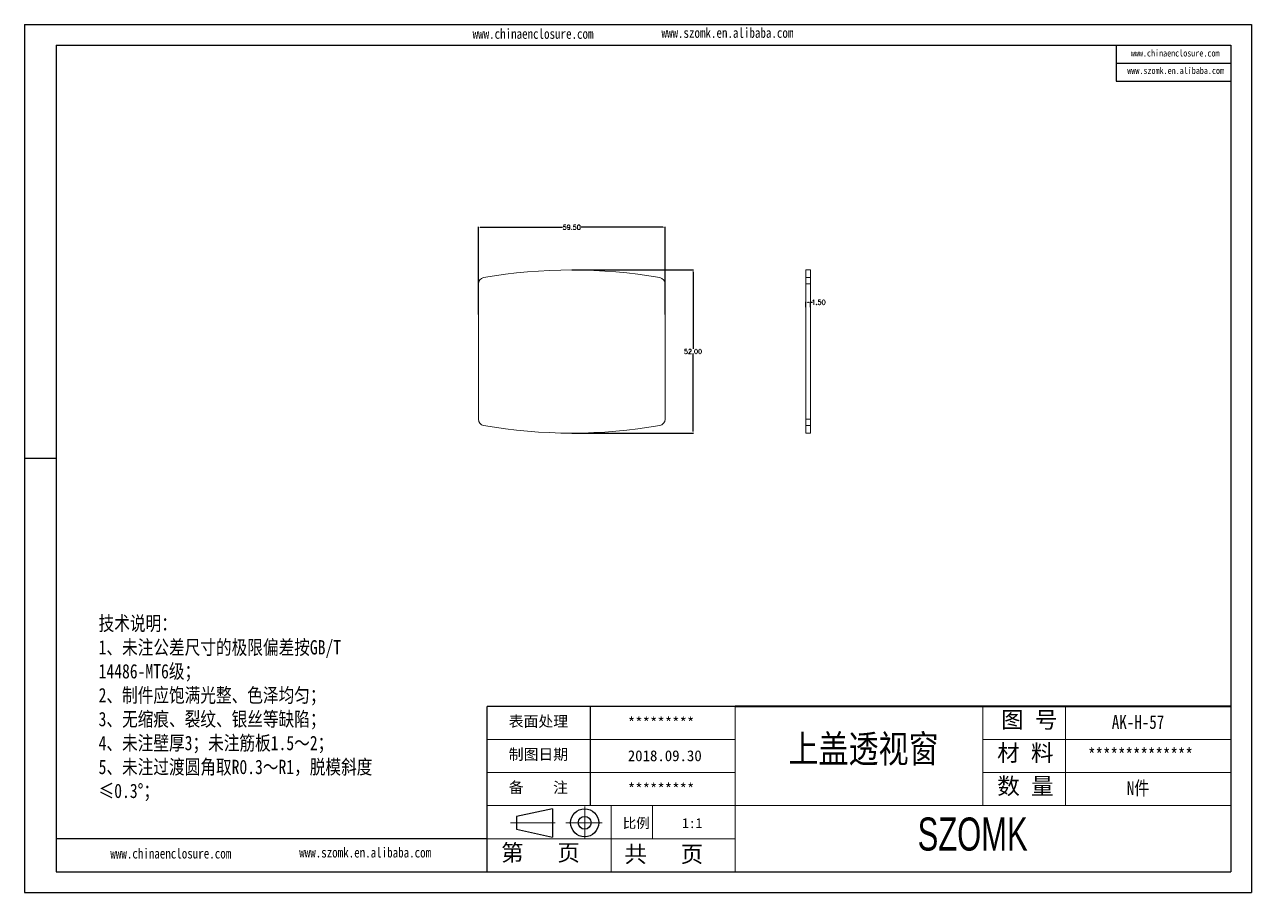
# Model space of a CAD drawing. Header units: inches. Extents: x 1218 to 3351, y 665 to 1060.
# Drawn here: x 2474 to 2865.1, y 664.7 to 941.3 of the extents above; entities that cross this region are included whole.
import ezdxf

# ---------------------------------------------------------------- set-up
doc = ezdxf.new("R2010")
doc.units = ezdxf.units.IN
doc.linetypes.add('CENTER2', pattern=[28.575, 19.05, -3.175, 3.175, -3.175])
doc.layers.add('文字', color=81, linetype='Continuous')
for name, color, linetype, lineweight in [('粗实线', 7, 'Continuous', 30), ('细实线', 3, 'Continuous', 9), ('细点划线', 2, 'CENTER2', 9)]:
    doc.layers.add(name, color=color, linetype=linetype, lineweight=lineweight)
doc.styles.get("Standard").update_dxf_attribs({"font": 'txt', "bigfont": 'gbcbig.shx'})
doc.styles.add('宋体', font='', dxfattribs={"width": 0.8, "height": 3.5})
doc.styles.add('长仿宋', font='', dxfattribs={"width": 0.7, "height": 4})
doc.styles.get('宋体').set_extended_font_data('SimSun')
doc.styles.get('长仿宋').set_extended_font_data('SimSun')
doc.dimstyles.new('2', dxfattribs={"dimtxt": 1.5, "dimasz": 0.6, "dimexe": 0.18, "dimexo": 0.0625, "dimgap": 0.09, "dimtad": 0, "dimtih": 1, "dimtoh": 1, "dimzin": 0, "dimdsep": 46, "dimtxsty": 'Standard', "dimcen": 0, "dimadec": 0, "dimazin": 2, "dimtfac": 1, "dimtofl": 0, "dimtmove": 0, "dimatfit": 3, "dimfxl": 1, "dimtolj": 1, "dimtzin": 0, "dimarcsym": 0})

# ---------------------------------------------------------------- blocks, each defined once
blk = doc.blocks.new('*D208')
at = {"color": 0, "lineweight": -2}
for p, q in [((2618.67, 848.89), (2618.67, 876.85)), ((2619.27, 876.67), (2645.45, 876.67)), ((2677.57, 876.67), (2651.38, 876.67)), ((2678.17, 848.89), (2678.17, 876.85))]:
    blk.add_line(p, q, dxfattribs=at)
at = {"color": 0}
for points in [[(2619.27, 876.77), (2619.27, 876.57), (2618.67, 876.67)], [(2677.57, 876.77), (2677.57, 876.57), (2678.17, 876.67)]]:
    blk.add_solid(points, dxfattribs=at)
at = {"layer": 'Defpoints', "color": 0}
for p in [(2678.17, 876.67), (2618.67, 848.83), (2678.17, 848.83)]:
    blk.add_point(p, dxfattribs=at)
at = {"color": 0, "insert": (2648.42, 876.67), "char_height": 1.5, "attachment_point": 5}
blk.add_mtext('\\A1;59.50', dxfattribs=at)
blk = doc.blocks.new('*D209')
at = {"color": 0, "lineweight": -2}
for p, q in [((2648.48, 863.07), (2687.26, 863.07)), ((2687.08, 862.47), (2687.08, 837.91)), ((2687.08, 811.67), (2687.08, 836.23)), ((2648.48, 811.07), (2687.26, 811.07))]:
    blk.add_line(p, q, dxfattribs=at)
at = {"color": 0}
for points in [[(2686.98, 862.47), (2687.18, 862.47), (2687.08, 863.07)], [(2686.98, 811.67), (2687.18, 811.67), (2687.08, 811.07)]]:
    blk.add_solid(points, dxfattribs=at)
at = {"layer": 'Defpoints', "color": 0}
for p in [(2648.42, 863.07), (2648.42, 811.07), (2687.08, 811.07)]:
    blk.add_point(p, dxfattribs=at)
at = {"color": 0, "insert": (2687.08, 837.07), "char_height": 1.5, "attachment_point": 5}
blk.add_mtext('\\A1;52.00', dxfattribs=at)
blk = doc.blocks.new('*D210')
at = {"color": 0, "lineweight": -2}
for p, q in [((2723.03, 851.25), (2723.03, 852.93)), ((2723.63, 852.75), (2723.93, 852.75)), ((2724.53, 851.25), (2724.53, 852.93)), ((2724.53, 852.75), (2725.13, 852.75))]:
    blk.add_line(p, q, dxfattribs=at)
at = {"color": 0}
for points in [[(2723.63, 852.85), (2723.63, 852.65), (2723.03, 852.75)], [(2723.93, 852.85), (2723.93, 852.65), (2724.53, 852.75)]]:
    blk.add_solid(points, dxfattribs=at)
at = {"layer": 'Defpoints', "color": 0}
for p in [(2724.53, 852.75), (2723.03, 851.19), (2724.53, 851.19)]:
    blk.add_point(p, dxfattribs=at)
at = {"color": 0, "insert": (2727.09, 852.75), "char_height": 1.5, "attachment_point": 5}
blk.add_mtext('\\A1;1.50', dxfattribs=at)

msp = doc.modelspace()

# ---------------------------------------------------------------- linework, layer by layer
for p, q in [((2473.99, 941.252), (2865.085, 941.252)), ((2473.99, 941.252), (2473.99, 664.72)), ((2865.085, 941.252), (2865.085, 664.72)), ((2484.11, 934.668), (2858.501, 934.668)), ((2484.11, 934.668), (2484.11, 671.304)), ((2821.923, 934.668), (2821.923, 923.237)), ((2858.501, 934.668), (2858.501, 671.304)), ((2821.923, 928.953), (2858.501, 928.953)), ((2821.923, 923.237), (2858.501, 923.237)), ((2484.11, 802.986), (2473.99, 802.986)), ((2473.99, 792.744), (2473.99, 664.72)), ((2700.483, 723.977), (2621.474, 723.977)), ((2621.474, 671.304), (2621.474, 723.977)), ((2654.394, 692.373), (2654.394, 723.977)), ((2621.474, 681.839), (2484.11, 681.839)), ((2484.11, 671.304), (2858.501, 671.304)), ((2473.99, 664.72), (2865.085, 664.72)), ((2473.99, 664.72), (2655.052, 664.72))]:
    msp.add_line(p, q)
at = {"color": 7, "linetype": 'Continuous', "lineweight": 15}
for p, q in [((2724.527, 863.066), (2723.027, 863.066)), ((2723.027, 860.615), (2723.027, 863.066)), ((2723.027, 860.615), (2724.527, 860.615)), ((2723.027, 858.645), (2723.027, 860.615)), ((2724.527, 860.615), (2724.527, 863.066)), ((2724.527, 860.615), (2724.527, 858.645)), ((2618.666, 858.645), (2618.666, 815.486)), ((2678.166, 815.486), (2678.166, 858.645)), ((2723.027, 858.645), (2723.027, 815.486)), ((2724.527, 858.645), (2723.027, 858.645)), ((2724.527, 858.645), (2724.527, 815.486)), ((2723.027, 815.486), (2724.527, 815.486)), ((2723.027, 813.516), (2723.027, 815.486)), ((2724.527, 813.516), (2723.027, 813.516)), ((2723.027, 813.516), (2723.027, 811.066)), ((2724.527, 815.486), (2724.527, 813.516)), ((2724.527, 813.516), (2724.527, 811.066)), ((2723.027, 811.066), (2724.527, 811.066))]:
    msp.add_line(p, q, dxfattribs=at)
for centre, radius, start, end in [((2620.666, 858.645), 2, 99.96915, 180), ((2648.416, 700.77), 162.295, 80.03085, 99.96915), ((2676.166, 858.645), 2, 0, 80.03085), ((2620.666, 815.486), 2, 180, 260.03085), ((2648.416, 973.361), 162.295, 260.03085, 279.96915), ((2676.166, 815.486), 2, 279.96915, 0)]:
    msp.add_arc(centre, radius, start, end, dxfattribs=at)
at = {"layer": '粗实线', "color": 7, "lineweight": 40}
msp.add_line((2858.501, 723.977), (2700.483, 723.977), dxfattribs=at)
at = {"layer": '粗实线', "color": 7}
for p, q in [((2642.294, 691.388), (2630.783, 688.948)), ((2630.783, 688.948), (2630.783, 684.877)), ((2642.294, 691.388), (2642.294, 682.367)), ((2630.783, 684.877), (2642.294, 682.367))]:
    msp.add_line(p, q, dxfattribs=at)
for radius in [4.475, 2.035]:
    msp.add_circle((2652.538, 686.913), radius, dxfattribs=at)
at = {"layer": '细实线', "color": 7}
for p, q in [((2700.483, 723.977), (2700.483, 671.304)), ((2779.492, 723.977), (2779.492, 692.373)), ((2805.828, 723.977), (2805.828, 692.595)), ((2700.483, 713.442), (2621.474, 713.442)), ((2858.501, 713.442), (2779.492, 713.442)), ((2700.483, 702.908), (2621.474, 702.908)), ((2858.501, 702.908), (2779.492, 702.908)), ((2858.501, 692.373), (2621.474, 692.373)), ((2660.978, 692.373), (2660.978, 671.304)), ((2674.146, 692.373), (2674.146, 681.839)), ((2700.483, 681.839), (2621.474, 681.839))]:
    msp.add_line(p, q, dxfattribs=at)
at = {"layer": '细点划线', "color": 7}
for p, q in [((2652.538, 692.064), (2652.538, 681.839)), ((2628.948, 686.913), (2643.175, 686.913)), ((2646.553, 686.913), (2658.119, 686.913))]:
    msp.add_line(p, q, dxfattribs=at)

# ---------------------------------------------------------------- texts
at = {"width": 1969.02996, "attachment_point": 1}
for s, insert, char_height in [('{\\fSimHei|b0|i0|c134|p49;表面处理}', (2628.344, 720.987), 3.46447), ('{\\fSimHei|b0|i0|c134|p49;*********}', (2666.289, 720.542), 3.46447), ('{\\fSimHei|b0|i0|c134|p49;制图日期}', (2628.344, 710.453), 3.46447), ('{\\fSimHei|b0|i0|c134|p49;2018.\\fSimHei|b0|i0|c0|p49;09\\fSimHei|b0|i0|c134|p49;.\\fSimHei|b0|i0|c0|p49;30}', (2666.289, 710.007), 3.464466), ('{\\fSimHei|b0|i0|c134|p49;备    注}', (2628.344, 699.918), 3.46447), ('{\\fSimHei|b0|i0|c134|p49;*********}', (2666.289, 699.473), 3.46447)]:
    msp.add_mtext(s, dxfattribs=dict(at, insert=insert, char_height=char_height))
at = {"layer": '文字', "color": 0, "attachment_point": 1, "style": '宋体'}
for s, insert, char_height, width in [('www.chinaenclosure.com', (2616.821, 939.925), 3.21889, 56.55282), ('www.szomk.en.alibaba.com', (2677.028, 940.243), 3.21889, 56.55282), ('www.chinaenclosure.com', (2826.635, 933.22), 2.14593, 37.70188), ('www.szomk.en.alibaba.com', (2825.513, 927.663), 2.14593, 37.70188), ('{\\H1.111x;技术说明：\\P1、未注公差尺寸的极限偏差按GB/T 14486-MT6级；\\P2、制件应饱满光整、色泽均匀；\\P3、无缩痕、裂纹、银丝等缺陷；\\P4、未注壁厚3；未注筋板1.5～2；\\P5、未注过渡圆角取R0.3～R1，脱模斜度≤0.3%%D；}', (2497.602, 752.731), 4.11506, 92.68925), ('{\\H1.111x;AK-H-57}', (2820.568, 721.225), 3.95046, 45.67172), ('上盖透视窗', (2717.475, 714.883), 8.7788, 112.23371), ('{\\H1.111x;**************}', (2812.969, 710.691), 3.95046, 45.67172), ('{\\H1.111x;N件}', (2825.346, 700.156), 3.95046, 45.67172), ('www.chinaenclosure.com', (2501.344, 678.756), 3.21889, 56.55282), ('www.szomk.en.alibaba.com', (2561.552, 679.075), 3.21889, 56.55282)]:
    msp.add_mtext(s, dxfattribs=dict(at, insert=insert, char_height=char_height, width=width))
at = {"layer": '粗实线', "insert": (2758.679, 688.601), "char_height": 10.53455, "width": 118.13457, "attachment_point": 1, "style": '长仿宋'}
msp.add_mtext('{\\fSTXinwei|b0|i0|c134|p2;SZOMK}', dxfattribs=at)
at = {"layer": '细实线', "color": 7, "attachment_point": 1}
for s, insert, char_height, width in [('{\\fSimSun|b0|i0|c134|p54;图 号}', (2785.284, 722.378), 5.26728, 26.33638), ('{\\fSimSun|b0|i0|c134|p54;材 料   }', (2784.035, 711.843), 5.26728, 26.33638), ('{\\fSimSun|b0|i0|c134|p54;数 量}', (2784.061, 701.257), 5.26728, 23.79822), ('{\\fSimSun|b0|i0|c134|p54;比例}', (2664.665, 688.384), 3.16037, 13.87302), ('{\\fSimSun|b0|i0|c134|p54;1:1}', (2683.595, 688.384), 3.16037, 13.87302), ('{\\fSimSun|b0|i0|c134|p54;第   页}', (2625.906, 680.028), 5.26728, 39.50457), ('{\\fSimSun|b0|i0|c134|p54; 共   页}', (2661.623, 679.581), 5.26728, 39.50457)]:
    msp.add_mtext(s, dxfattribs=dict(at, insert=insert, char_height=char_height, width=width))

# ---------------------------------------------------------------- dimensions: what is measured, and where the dimension line sits
for base, p1, p2, picture, middle in [((2678.166, 876.669), (2618.666, 848.831), (2678.166, 848.831), '*D208', (2648.416, 876.669)), ((2724.527, 852.755), (2723.027, 851.186), (2724.527, 851.186), '*D210', (2727.092, 852.755))]:
    dim = msp.add_linear_dim(base=base, p1=p1, p2=p2, dimstyle='2')
    dim.commit()
    dim.dimension.update_dxf_attribs({"geometry": picture, "text_midpoint": middle})
dim = msp.add_linear_dim(base=(2687.077, 811.066), p1=(2648.416, 863.066), p2=(2648.416, 811.066), angle=90, dimstyle='2')
dim.commit()
dim.dimension.update_dxf_attribs({"geometry": '*D209', "text_midpoint": (2687.077, 837.066)})

doc.saveas('drawing.dxf')
